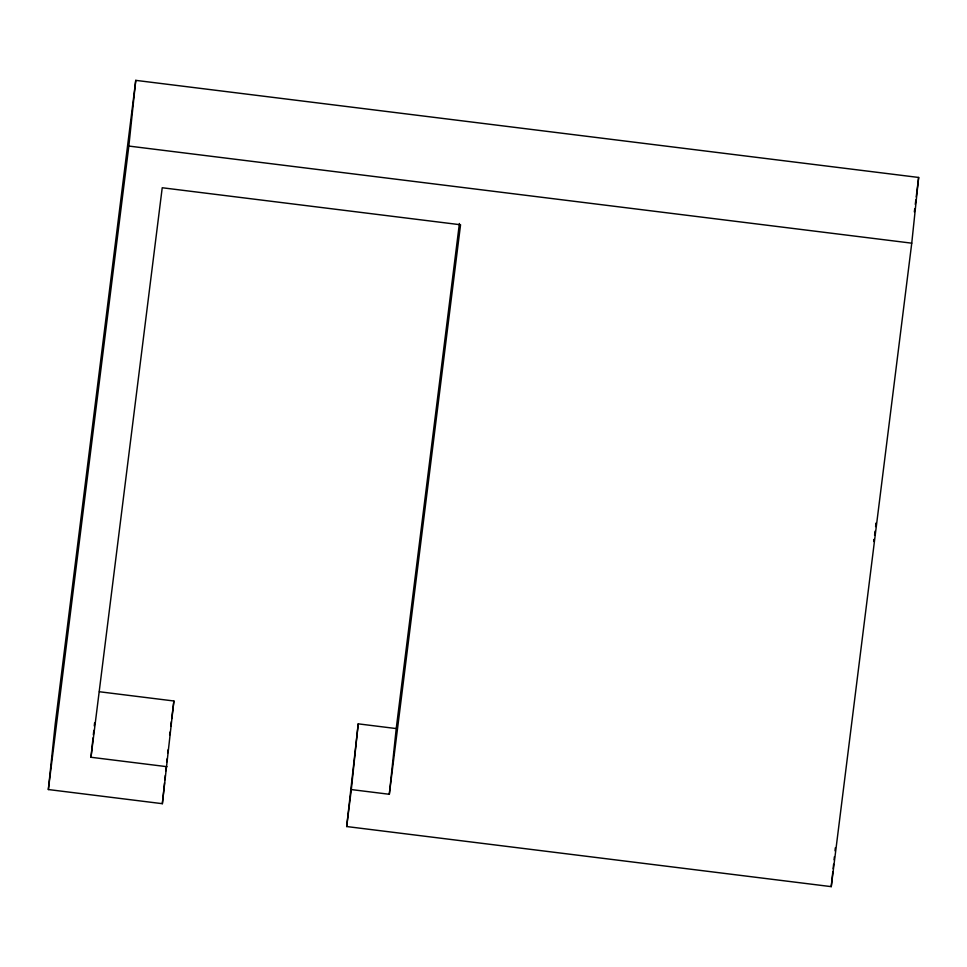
<?xml version="1.0" encoding="UTF-8"?>
<svg xmlns="http://www.w3.org/2000/svg" width="967" height="967" viewBox="0 0 967 967"><rect width="100%" height="100%" fill="white"/><g stroke="black" fill="none" stroke-linecap="round" stroke-linejoin="round"><path stroke-width="1.45" d="M99.383 691.743L173.903 700.99L162.359 803.686L48.35 789.543L55.252 723.824L135.755 80.358L918.65 177.457L911.748 243.176L831.245 886.642L346.682 826.543L358.225 723.848L396.228 728.562L389.314 794.282L351.311 789.568L358.225 723.848M48.35 789.543L128.841 146.065L135.755 80.358M166.989 766.698L90.983 757.27L93.025 737.857M93.34 734.872L93.811 730.387M94.282 725.915L94.597 722.929M162.359 803.686L164.559 782.774M164.874 779.789L165.345 775.304M165.816 770.832L166.131 767.834M166.759 761.863L167.073 758.877M167.702 752.906L168.016 749.921M831.245 886.642L832.817 871.714M833.131 868.729L833.602 864.244M834.074 859.76L834.388 856.774M835.017 850.803L835.331 847.817M873.963 539.84L873.769 541.52L874.071 539.332M876.066 523.123L875.739 525.951M90.983 757.27L162.226 187.755L460.558 224.767L389.314 794.282M169.636 735.017L170.011 732.055M170.748 726.132L171.304 721.696M171.679 718.735L173.903 700.99M346.682 826.543L351.311 789.568M396.228 728.562L459.41 223.498M914.347 211.882L914.722 208.884M915.278 204.4L915.846 199.903M916.22 196.917L918.65 177.457M874.591 535.307L875.014 531.221M875.594 526.604L876.005 523.437M128.841 146.065L911.748 243.176"/></g></svg>
